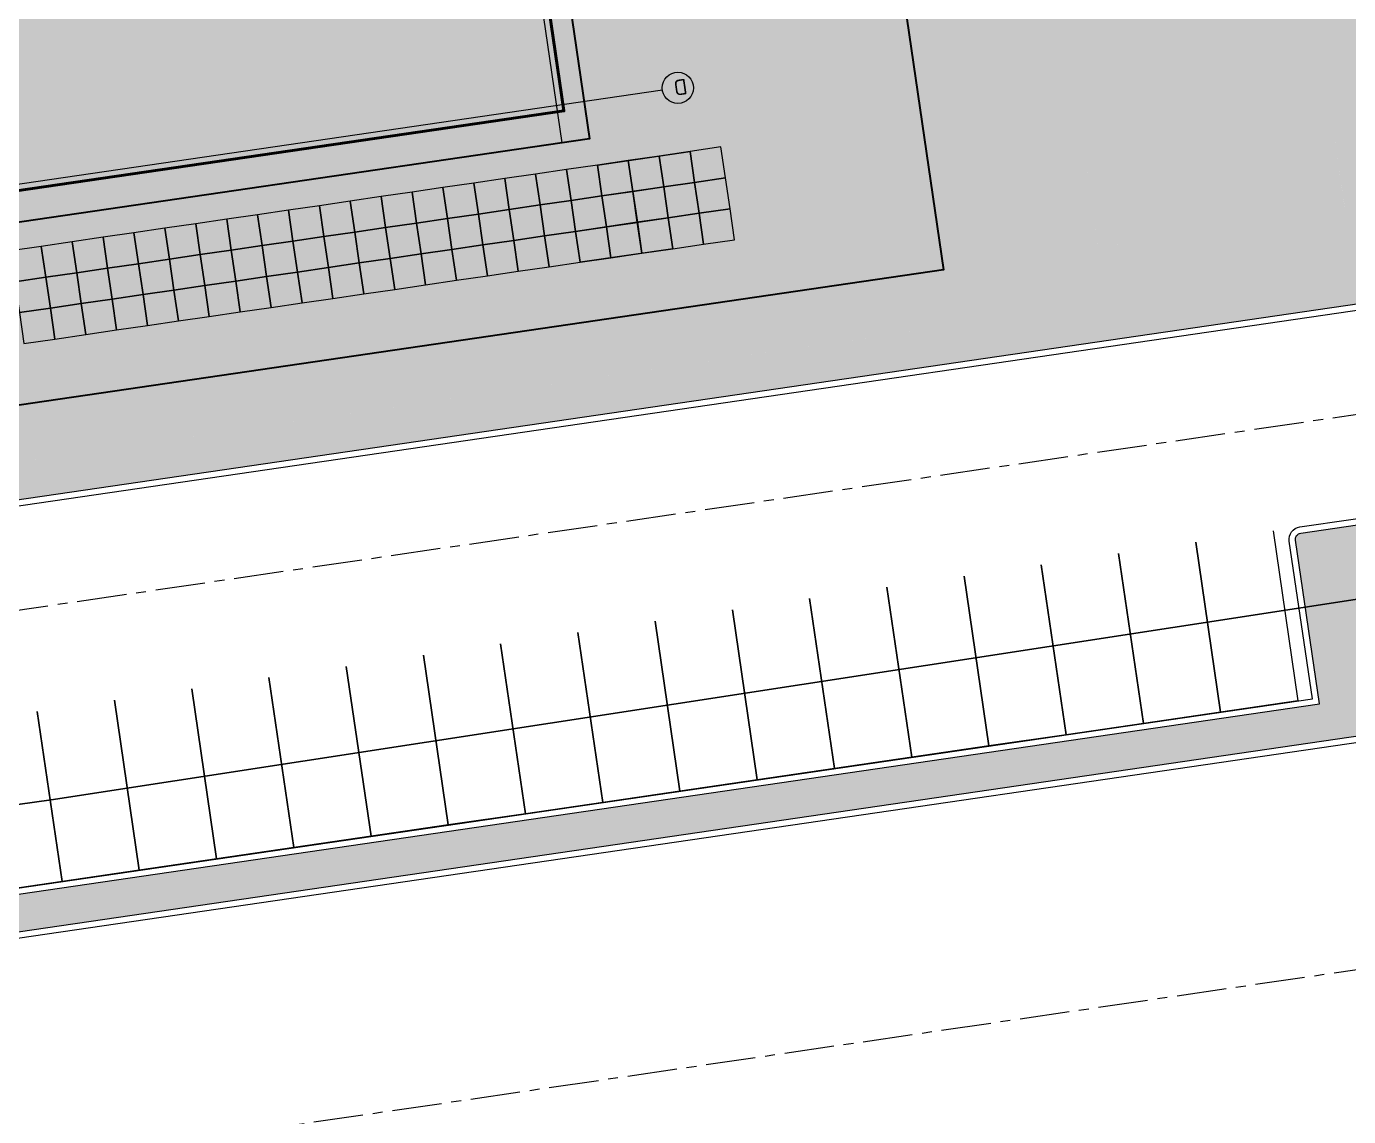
# Model space of a CAD drawing. Header units: metres. Extents: x 2 to 659295185, y -28 to 1124222152.
# Drawn here: x 656917.95 to 656960.29, y 1124401.98 to 1124436.9 of the extents above; entities that cross this region are included whole.
import ezdxf

# ---------------------------------------------------------------- set-up
doc = ezdxf.new("R2010")
doc.units = ezdxf.units.M
doc.header["$MEASUREMENT"] = 0
doc.linetypes.add('CENTER', pattern=[50.8, 31.75, -6.35, 6.35, -6.35])
for name, color, linetype, lineweight in [("a''brocal", 220, 'CONTINUOUS', 15), ('area verde', 76, 'CONTINUOUS', 13), ('eje vial', 1, 'CENTER', 15), ('ESCUELA', 7, 'CONTINUOUS', 15), ('estaciomamiento', 8, 'CONTINUOUS', 15)]:
    doc.layers.add(name, color=color, linetype=linetype, lineweight=lineweight)
doc.layers.add('AREA ACERA', color=7, linetype='CONTINUOUS', lineweight=15, true_color=0xfbe193)
doc.layers.add('parcela simoncito', color=7, linetype='CONTINUOUS', lineweight=9, true_color=0xe9debe)
doc.layers.add('CANAL', color=5, linetype='CONTINUOUS')
doc.styles.add('СПДС', font='isocpeur.ttf')
doc.linetypes.add('FENCELINE2', pattern='A,0.25,-0.1,[132,ltypeshp.shx,S=0.1,R=0,X=-0.1,Y=0],-0.1,1', length=1.45)

# ---------------------------------------------------------------- blocks, each defined once
blk = doc.blocks.new('simoncito')
at = {"layer": 'ESCUELA', "linetype": 'Continuous', "lineweight": 0}
blk.add_hatch(color=252, dxfattribs=at).paths.add_polyline_path([(-455.6, -2173.202), (-495.36, -2173.202), (-495.361, -2154.802), (-458.961, -2154.802), (-458.961, -2162.022), (-455.601, -2162.022)])
at = {"layer": 'ESCUELA', "color": 5, "linetype": 'Continuous', "lineweight": 30}
blk.add_lwpolyline([(-455.887, -2173.202), (-455.89, -2176.921), (-481.237, -2176.912), (-481.237, -2174.202), (-496.047, -2174.202), (-496.046, -2153.802), (-458.847, -2153.802), (-458.847, -2161.022), (-455.887, -2161.022), (-455.887, -2162.022)], dxfattribs=at)
at = {"layer": 'ESCUELA', "color": 1, "linetype": 'Continuous', "lineweight": 0}
for points in [[(-495.161, -2153.802), (-495.161, -2175.418)], [(-498.581, -2155.002), (-458.961, -2155.001)]]:
    blk.add_lwpolyline(points, dxfattribs=at)
at = {"layer": 'ESCUELA', "linetype": 'Continuous', "lineweight": 0}
blk.add_lwpolyline([(-455.6, -2173.202), (-495.36, -2173.202), (-495.361, -2154.802), (-458.961, -2154.802), (-458.961, -2162.022), (-455.601, -2162.022), (-455.6, -2173.202)], dxfattribs=at)
at = {"layer": 'ESCUELA', "linetype": 'Continuous', "lineweight": 50}
blk.add_lwpolyline([(-458.961, -2154.802), (-495.361, -2154.802), (-495.36, -2173.202), (-455.6, -2173.201), (-455.601, -2162.022), (-458.961, -2162.022), (-458.961, -2154.802)], dxfattribs=at)
at = {"layer": 'ESCUELA', "color": 1, "linetype": 'Continuous', "lineweight": 0}
blk.add_circle((-499.081, -2155.002), 0.5, dxfattribs=at)
at = {"layer": 'ESCUELA', "color": 1, "lineweight": 50, "insert": (-498.952, -2154.763), "char_height": 0.5, "width": 0.38012, "attachment_point": 3, "rotation": 359.9979, "style": 'СПДС'}
blk.add_mtext('D', dxfattribs=at)

msp = doc.modelspace()

# ---------------------------------------------------------------- hatches: boundary and pattern name
at = {"layer": 'AREA ACERA'}
h = msp.add_hatch(color=256, dxfattribs=at)
h.dxf.hatch_style = 1
edge = h.paths.add_edge_path()
edge.add_line((656825.2231, 1124398.0829), (656825.4419, 1124396.5866))
edge.add_arc((656830.7751, 1124407.1126), 11.8, 243.12985, 253.24821)
edge.add_line((656827.374, 1124395.8133), (656827.4023, 1124395.9071))
edge.add_line((656827.4023, 1124395.9071), (656867.0118, 1124401.695))
edge.add_arc((656864.3229, 1124420.0962), 18.5966, 278.31338, 330.83105)
edge.add_arc((656894.8791, 1124403.0407), 16.3972, 98.31384, 150.83105, ccw=False)
edge.add_line((656892.5081, 1124419.2656), (656947.5832, 1124427.3168))
edge.add_line((656947.5832, 1124427.3168), (656947.7567, 1124426.1305))
edge.add_line((656947.7567, 1124426.1305), (656965.5673, 1124428.7345))
edge.add_line((656965.5673, 1124428.7345), (656965.3937, 1124429.9219))
edge.add_line((656965.3937, 1124429.9219), (657000.8908, 1124435.1118))
edge.add_arc((657003.264, 1124418.8798), 16.4046, 45.8279, 98.31806, ccw=False)
edge.add_arc((657027.6639, 1124443.9952), 18.6116, 225.8279, 278.3007)
edge.add_line((657030.3508, 1124425.5785), (657041.9038, 1124427.265))
edge.add_line((657041.9038, 1124427.265), (657042.0774, 1124426.0776))
edge.add_line((657042.0774, 1124426.0776), (657043.1738, 1124426.2381))
edge.add_arc((657041.5799, 1124437.1259), 11.0039, 278.3282, 288.22859)
edge.add_line((657045.0221, 1124426.6743), (657044.8457, 1124427.8804))
edge.add_arc((657041.3964, 1124437.9035), 10.6, 288.99004, 368.30544)
edge.add_line((657051.8853, 1124439.4347), (657045.2115, 1124485.1408))
edge.add_arc((657034.7227, 1124483.6093), 10.6, 8.30732, 98.31713)
edge.add_line((657033.1894, 1124494.0978), (657033.0158, 1124495.2852))
edge.add_line((657033.0158, 1124495.2852), (657030.0474, 1124494.8512))
edge.add_line((657030.0474, 1124494.8512), (657030.221, 1124493.6639))
edge.add_line((657030.221, 1124493.6639), (657026.3566, 1124493.0989))
edge.add_arc((657028.8617, 1124491.8483), 2.8, 153.46984, 184.30242)
edge.add_line((657026.0696, 1124491.6382), (657026.1263, 1124491.2472))
edge.add_line((657026.1263, 1124491.2472), (657033.4354, 1124492.3158))
edge.add_arc((657034.7094, 1124483.6023), 8.8062, 8.35537, 98.31804, ccw=False)
edge.add_line((657043.4221, 1124484.8819), (657050.1474, 1124438.8829))
edge.add_arc((657041.3905, 1124437.9129), 8.8105, -81.73298, 6.32068, ccw=False)
edge.add_line((657042.6573, 1124429.194), (657030.0733, 1124427.3571))
edge.add_arc((657027.6506, 1124443.9542), 16.773, 225.76471, 278.3049, ccw=False)
edge.add_arc((657003.2735, 1124418.9175), 18.1709, 45.76471, 98.36257)
edge.add_line((657000.6308, 1124436.8952), (656892.3966, 1124421.0684))
edge.add_arc((656895.0538, 1124402.786), 18.4744, 98.26971, 150.40503)
edge.add_arc((656864.313, 1124420.1106), 16.8123, 278.33919, 330.80525, ccw=False)
edge.add_line((656866.7514, 1124403.4761), (656832.0483, 1124398.4052))
edge.add_arc((656830.7783, 1124407.0968), 8.784, 190.17051, 278.31338, ccw=False)
edge.add_line((656822.1324, 1124405.5458), (656820.39, 1124417.4033))
edge.add_arc((656820.8827, 1124410.1052), 7.3147, 93.86246, 94.68622)
edge.add_arc((656820.5548, 1124414.6574), 2.7513, 95.62565, 133.33247)
edge.add_line((656818.6668, 1124416.6587), (656819.8526, 1124408.5474))
edge.add_line((656819.8526, 1124408.5474), (656818.6653, 1124408.3738))
edge.add_line((656818.6653, 1124408.3738), (656819.0992, 1124405.4055))
edge.add_line((656819.0992, 1124405.4055), (656820.2866, 1124405.5791))
edge.add_arc((656830.7439, 1124407.092), 10.5662, 188.23238, 238.49998)
h = msp.add_hatch(color=256, dxfattribs=at)
h.dxf.hatch_style = 1
h.paths.add_polyline_path([(656965.1327, 1124431.7023), (656957.8863, 1124481.2701), (656952.939, 1124480.5468), (656956.8433, 1124453.8433), (656957.4705, 1124449.5534), (656959.2433, 1124437.4283), (656959.871, 1124433.1337), (656960.1859, 1124430.981)])
edge = h.paths.add_edge_path()
edge.add_line((656943.0441, 1124479.1002), (656940.0757, 1124478.6661))
edge.add_line((656940.0757, 1124478.6661), (656947.3232, 1124429.0984))
edge.add_line((656947.3232, 1124429.0984), (656950.2905, 1124429.5323))
edge.add_line((656950.2905, 1124429.5323), (656947.085, 1124451.4477))
edge.add_line((656947.085, 1124451.4477), (656950.7641, 1124456.367))
edge.add_line((656950.7641, 1124456.367), (656948.9891, 1124468.4973))
edge.add_line((656948.9891, 1124468.4973), (656944.0576, 1124472.1564))
edge.add_line((656944.0576, 1124472.1564), (656943.0441, 1124479.1002))
edge.add_line((656943.0441, 1124479.1002), (656940.0757, 1124478.6661))
h = msp.add_hatch(color=256, dxfattribs=at)
h.dxf.hatch_style = 1
h.paths.add_polyline_path([(656940.0757, 1124478.6659), (656947.3232, 1124429.0983), (656952.27, 1124429.8235), (656949.0661, 1124451.7372), (656948.439, 1124456.0269), (656946.6654, 1124468.1574), (656946.0384, 1124472.4458), (656945.0232, 1124479.3894)])
h = msp.add_hatch(color=256, dxfattribs=at)
h.dxf.hatch_style = 1
h.paths.add_polyline_path([(656952.2701, 1124429.8236), (656951.8363, 1124432.7901), (656959.7522, 1124433.9475), (656960.1847, 1124430.9808)])
h = msp.add_hatch(color=256, dxfattribs=at)
h.dxf.hatch_style = 1
h.paths.add_polyline_path([(656962.2526, 1124420.978, 0.4142136), (656962.0258, 1124421.147), (656958.7605, 1124420.6697, 0.4142136), (656958.5916, 1124420.4428), (656959.3582, 1124415.1989), (656959.5318, 1124414.0116), (656963.1928, 1124414.5468), (656963.0193, 1124415.7342)])
at = {"layer": 'area verde'}
h = msp.add_hatch(color=256, dxfattribs=at)
h.dxf.hatch_style = 1
h.paths.add_polyline_path([(656946.6257, 1124468.4287), (656954.5416, 1124469.5861), (656953.3728, 1124477.5804), (656945.4569, 1124476.423)])
h.paths.add_polyline_path([(656949.231, 1124450.6095), (656957.1469, 1124451.7668), (656955.9895, 1124459.6826), (656948.0737, 1124458.5253)])
h.paths.add_polyline_path([(656958.5948, 1124441.8634), (656950.679, 1124440.706), (656951.8363, 1124432.7901), (656959.7522, 1124433.9475)])
h = msp.add_hatch(color=256, dxfattribs=at)
h.dxf.hatch_style = 1
edge = h.paths.add_edge_path()
edge.add_line((656947.7567, 1124426.1305), (656947.5832, 1124427.3167))
edge.add_line((656947.5832, 1124427.3167), (656892.5081, 1124419.2656))
edge.add_arc((656894.8802, 1124403.039), 16.399, 98.31697, 150.82792)
edge.add_arc((656864.3216, 1124420.0981), 18.5987, 278.3165, 330.82792, ccw=False)
edge.add_line((656867.0118, 1124401.695), (656827.4023, 1124395.9071))
edge.add_line((656827.4023, 1124395.9071), (656827.374, 1124395.8133))
edge.add_arc((656830.7751, 1124407.1126), 11.8, 253.24822, 278.31806)
edge.add_line((656832.4822, 1124395.4367), (656867.1854, 1124400.5076))
edge.add_arc((656864.3231, 1124420.096), 19.7964, 278.31338, 330.83106)
edge.add_arc((656894.8792, 1124403.0405), 15.1974, 98.31388, 150.83106, ccw=False)
edge.add_line((656892.6817, 1124418.0782), (656947.7567, 1124426.1305))
h = msp.add_hatch(color=256, dxfattribs=at)
h.dxf.hatch_style = 1
edge = h.paths.add_edge_path()
edge.add_line((656959.5318, 1124414.0116), (656959.3582, 1124415.1989))
edge.add_line((656959.3582, 1124415.1989), (656894.1821, 1124405.6707))
edge.add_line((656894.1821, 1124405.6707), (656893.3876, 1124411.1058))
edge.add_arc((656893.9895, 1124408.3713), 2.8, 102.41419, 188.31659)
edge.add_line((656891.219, 1124407.9663), (656891.6527, 1124404.9994))
edge.add_line((656891.6527, 1124404.9994), (656891.6962, 1124404.7018))
edge.add_arc((656892.2923, 1124404.7892), 0.6025, 188.33624, 282.22744)
edge.add_line((656892.4199, 1124404.2004), (656959.5318, 1124414.0116))
at = {"layer": 'parcela simoncito'}
h = msp.add_hatch(color=256, dxfattribs=at)
edge = h.paths.add_edge_path()
edge.add_line((656940.076, 1124478.666), (656947.3231, 1124429.0983))
edge.add_line((656947.3231, 1124429.0983), (656892.3966, 1124421.0684))
edge.add_arc((656894.9753, 1124402.8929), 18.3574, 98.07524, 135.22316)
edge.add_line((656881.9442, 1124415.8229), (656874.1358, 1124469.0252))
edge.add_line((656874.1358, 1124469.0252), (656940.076, 1124478.666))

# ---------------------------------------------------------------- linework, layer by layer
at = {"layer": "a''brocal", "elevation": 433.2399}
for points in [[(657026.1263, 1124491.2472), (657026.0696, 1124491.6382, -0.3960527), (657028.478, 1124494.6218), (657033.0158, 1124495.2852, -0.414289), (657046.3991, 1124485.3132), (657053.0727, 1124439.608), (657053.0727, 1124439.608, -0.4123884), (657043.1738, 1124426.2381), (657043.1036, 1124426.2274), (657030.5242, 1124424.3911, -0.2332017), (657013.8585, 1124429.7855, 0.233377), (657001.065, 1124433.9245), (656892.6817, 1124418.0782, 0.2332017), (656881.6091, 1124410.4475, -0.2332017), (656867.1854, 1124400.5076), (656867.1854, 1124400.5076), (656832.4822, 1124395.4367), (656832.4822, 1124395.4367, -0.4142136), (656819.0992, 1124405.4055), (656817.815, 1124414.1902, -0.4164622), (656820.1773, 1124417.387), (656820.3929, 1124417.4039)], [(657001.094, 1124433.7266), (656892.7106, 1124417.8803, 0.2332017), (656881.7837, 1124410.35, -0.2332017), (656867.2143, 1124400.3097), (656832.5111, 1124395.2388, -0.4142136), (656818.9013, 1124405.3765), (656817.6172, 1124414.1605, -0.4170526), (656820.1551, 1124417.5859), (656820.3638, 1124417.6023)]]:
    msp.add_lwpolyline(points, format="xyb", dxfattribs=at)
at = {"layer": "a''brocal", "elevation": 433.2399, "flags": 128}
for points in [[(657006.2745, 1124421.4497, -0.3908665), (657005.6582, 1124420.5527), (656892.4551, 1124404.0034, -0.431542), (656891.4983, 1124404.6728), (656891.4548, 1124404.9705), (656891.0211, 1124407.9373, -0.4142136), (656893.5555, 1124411.3397), (656894.3511, 1124405.8976), (656959.1313, 1124415.3679), (656958.3937, 1124420.4139, -0.4142136), (656958.7316, 1124420.8676), (656961.9969, 1124421.3449, -0.4142136), (656962.4505, 1124421.007), (656963.1882, 1124415.961), (657003.1933, 1124421.8094), (657002.3977, 1124427.2515, -0.414487), (657005.8005, 1124424.7143), (657006.2743, 1124421.4515)], [(657006.0766, 1124421.4212, -0.3873869), (657005.6209, 1124420.7494), (656892.4199, 1124404.2004, -0.434248), (656891.6962, 1124404.7018), (656891.6527, 1124404.9994), (656891.219, 1124407.9662, -0.3934262), (656893.3876, 1124411.1058), (656894.1821, 1124405.6707), (656959.3582, 1124415.1989), (656958.5916, 1124420.4428, -0.4142136), (656958.7605, 1124420.6697), (656962.0258, 1124421.147, -0.4142136), (656962.2526, 1124420.978), (656963.0193, 1124415.7342), (657003.4201, 1124421.6404), (657002.6256, 1124427.0755, -0.3936962), (657005.6026, 1124424.6856), (657006.0763, 1124421.4228)]]:
    msp.add_lwpolyline(points, format="xyb", dxfattribs=at)
at = {"layer": 'CANAL', "linetype": 'Continuous', "elevation": -3.4908}
msp.add_lwpolyline([(656749.472, 1124386.6045), (656821.4385, 1124398.506), (656918.7425, 1124412.125), (657050.6935, 1124432.404)], dxfattribs=at)
msp.add_lwpolyline([(656749.472, 1124386.6045), (656821.4385, 1124398.506), (656918.7425, 1124412.125), (657050.6935, 1124432.404)], dxfattribs=at)
at = {"layer": 'eje vial', "ltscale": 0.05, "elevation": 433.2399, "flags": 128}
for points in [[(657765.647, 1124524.3873), (656638.0305, 1124359.5301)], [(657001.5711, 1124430.4636), (656893.1881, 1124414.615)]]:
    msp.add_lwpolyline(points, dxfattribs=at)
at = {"layer": 'ESCUELA', "color": 1, "linetype": 'FENCELINE2', "lineweight": 30, "ltscale": 1.8, "elevation": 433.2399}
msp.add_lwpolyline([(656940.076, 1124478.666), (656947.3231, 1124429.0983), (656892.3966, 1124421.0684, 0.163523), (656881.9442, 1124415.8229), (656881.9442, 1124415.8229), (656874.1358, 1124469.0252), (656940.076, 1124478.666)], format="xyb", dxfattribs=at)
at = {"layer": 'ESCUELA', "color": 248, "lineweight": 9, "ltscale": 100, "elevation": 433.2399}
for points in [[(656936.3783, 1124431.4692), (656936.2337, 1124432.4587), (656939.2022, 1124432.8927), (656939.3468, 1124431.9033)], [(656939.3468, 1124431.9033), (656939.2022, 1124432.8927), (656938.2127, 1124432.7481), (656938.3573, 1124431.7586)], [(656939.3468, 1124431.9031), (656939.2022, 1124432.8926), (656938.2127, 1124432.748), (656938.3573, 1124431.7585)], [(656940.3363, 1124432.0477), (656940.1917, 1124433.0372), (656939.2022, 1124432.8926), (656939.3468, 1124431.9031)], [(656936.3783, 1124431.4694), (656936.2337, 1124432.4589), (656935.2442, 1124432.3142), (656935.3888, 1124431.3247)], [(656937.3678, 1124431.614), (656937.2232, 1124432.6035), (656936.2337, 1124432.4589), (656936.3783, 1124431.4694)], [(656937.3678, 1124431.6138), (656937.2232, 1124432.6033), (656936.2337, 1124432.4587), (656936.3783, 1124431.4692)], [(656938.3573, 1124431.7586), (656938.2127, 1124432.7481), (656937.2232, 1124432.6035), (656937.3678, 1124431.614)], [(656938.3573, 1124431.7585), (656938.2127, 1124432.748), (656937.2232, 1124432.6033), (656937.3678, 1124431.6138)], [(656933.4099, 1124431.0355), (656933.2652, 1124432.025), (656932.2758, 1124431.8804), (656932.4204, 1124430.8909)], [(656934.3994, 1124431.1801), (656934.2547, 1124432.1696), (656933.2652, 1124432.025), (656933.4099, 1124431.0355)], [(656935.3888, 1124431.3247), (656935.2442, 1124432.3142), (656934.2547, 1124432.1696), (656934.3994, 1124431.1801)], [(656940.4809, 1124431.0582), (656940.3363, 1124432.0477), (656939.3468, 1124431.9031), (656939.4914, 1124430.9136)], [(656930.4414, 1124430.6016), (656930.2968, 1124431.5911), (656929.3073, 1124431.4465), (656929.4519, 1124430.457)], [(656931.4309, 1124430.7462), (656931.2863, 1124431.7357), (656930.2968, 1124431.5911), (656930.4414, 1124430.6016)], [(656932.4204, 1124430.8909), (656932.2758, 1124431.8803), (656931.2863, 1124431.7357), (656931.4309, 1124430.7462)], [(656937.5124, 1124430.6245), (656937.3678, 1124431.614), (656936.3783, 1124431.4694), (656936.5229, 1124430.4799)], [(656937.5125, 1124430.6243), (656937.3678, 1124431.6138), (656936.3784, 1124431.4692), (656936.523, 1124430.4797)], [(656938.5019, 1124430.7691), (656938.3573, 1124431.7586), (656937.3678, 1124431.614), (656937.5124, 1124430.6245)], [(656938.5019, 1124430.769), (656938.3573, 1124431.7585), (656937.3678, 1124431.6138), (656937.5125, 1124430.6244)], [(656939.4914, 1124430.9136), (656939.3468, 1124431.9031), (656938.3573, 1124431.7585), (656938.5019, 1124430.769)], [(656927.4729, 1124430.1677), (656927.3283, 1124431.1572), (656926.3388, 1124431.0126), (656926.4835, 1124430.0231)], [(656928.4624, 1124430.3124), (656928.3178, 1124431.3019), (656927.3283, 1124431.1572), (656927.4729, 1124430.1678)], [(656929.4519, 1124430.457), (656929.3073, 1124431.4465), (656928.3178, 1124431.3019), (656928.4624, 1124430.3124)], [(656934.544, 1124430.1906), (656934.3994, 1124431.1801), (656933.4099, 1124431.0355), (656933.5545, 1124430.046)], [(656935.5335, 1124430.3353), (656935.3888, 1124431.3247), (656934.3994, 1124431.1801), (656934.544, 1124430.1906)], [(656936.5229, 1124430.4799), (656936.3783, 1124431.4694), (656935.3888, 1124431.3247), (656935.5335, 1124430.3353)], [(656940.6255, 1124430.0688), (656940.4809, 1124431.0582), (656939.4914, 1124430.9136), (656939.6361, 1124429.9241)], [(656924.5045, 1124429.7339), (656924.3599, 1124430.7234), (656923.3704, 1124430.5787), (656923.515, 1124429.5893)], [(656925.494, 1124429.8785), (656925.3493, 1124430.868), (656924.3599, 1124430.7234), (656924.5045, 1124429.7339)], [(656926.4835, 1124430.0231), (656926.3388, 1124431.0126), (656925.3493, 1124430.868), (656925.494, 1124429.8785)], [(656931.5755, 1124429.7567), (656931.4309, 1124430.7462), (656930.4414, 1124430.6016), (656930.586, 1124429.6121)], [(656932.565, 1124429.9014), (656932.4204, 1124430.8909), (656931.4309, 1124430.7462), (656931.5755, 1124429.7568)], [(656933.5545, 1124430.046), (656933.4099, 1124431.0355), (656932.4204, 1124430.8909), (656932.565, 1124429.9014)], [(656935.6781, 1124429.3456), (656935.5335, 1124430.3351), (656938.5019, 1124430.7691), (656938.6465, 1124429.7797)], [(656938.6465, 1124429.7797), (656938.5019, 1124430.7691), (656937.5124, 1124430.6245), (656937.6571, 1124429.635)], [(656938.6466, 1124429.7795), (656938.5019, 1124430.769), (656937.5125, 1124430.6244), (656937.6571, 1124429.6349)], [(656939.6361, 1124429.9241), (656939.4914, 1124430.9136), (656938.5019, 1124430.769), (656938.6466, 1124429.7795)], [(656921.536, 1124429.3), (656921.3914, 1124430.2895), (656920.4019, 1124430.1449), (656920.5465, 1124429.1554)], [(656922.5255, 1124429.4446), (656922.3809, 1124430.4341), (656921.3914, 1124430.2895), (656921.536, 1124429.3)], [(656923.515, 1124429.5893), (656923.3704, 1124430.5787), (656922.3809, 1124430.4341), (656922.5255, 1124429.4446)], [(656928.6071, 1124429.3229), (656928.4624, 1124430.3124), (656927.4729, 1124430.1678), (656927.6176, 1124429.1783)], [(656929.5965, 1124429.4675), (656929.4519, 1124430.457), (656928.4624, 1124430.3124), (656928.6071, 1124429.3229)], [(656930.586, 1124429.6121), (656930.4414, 1124430.6016), (656929.4519, 1124430.457), (656929.5965, 1124429.4675)], [(656935.6781, 1124429.3458), (656935.5335, 1124430.3353), (656934.544, 1124430.1906), (656934.6886, 1124429.2011)], [(656936.6676, 1124429.4904), (656936.5229, 1124430.4799), (656935.5335, 1124430.3353), (656935.6781, 1124429.3458)], [(656936.6676, 1124429.4902), (656936.523, 1124430.4797), (656935.5335, 1124430.3351), (656935.6781, 1124429.3456)], [(656937.6571, 1124429.635), (656937.5124, 1124430.6245), (656936.5229, 1124430.4799), (656936.6676, 1124429.4904)], [(656937.6571, 1124429.6348), (656937.5125, 1124430.6243), (656936.523, 1124430.4797), (656936.6676, 1124429.4902)], [(656918.5676, 1124428.8661), (656918.4229, 1124429.8556), (656917.4335, 1124429.711), (656917.5781, 1124428.7215)], [(656919.5571, 1124429.0108), (656919.4124, 1124430.0002), (656918.4229, 1124429.8556), (656918.5676, 1124428.8661)], [(656920.5465, 1124429.1554), (656920.4019, 1124430.1449), (656919.4124, 1124430.0002), (656919.5571, 1124429.0108)], [(656925.6386, 1124428.889), (656925.494, 1124429.8785), (656924.5045, 1124429.7339), (656924.6491, 1124428.7444)], [(656926.6281, 1124429.0336), (656926.4835, 1124430.0231), (656925.494, 1124429.8785), (656925.6386, 1124428.889)], [(656927.6176, 1124429.1783), (656927.4729, 1124430.1677), (656926.4835, 1124430.0231), (656926.6281, 1124429.0336)], [(656932.7096, 1124428.9119), (656932.565, 1124429.9014), (656931.5755, 1124429.7568), (656931.7201, 1124428.7673)], [(656933.6991, 1124429.0565), (656933.5545, 1124430.046), (656932.565, 1124429.9014), (656932.7096, 1124428.9119)], [(656934.6886, 1124429.2012), (656934.544, 1124430.1906), (656933.5545, 1124430.046), (656933.6991, 1124429.0565)], [(656922.6701, 1124428.4551), (656922.5255, 1124429.4446), (656921.536, 1124429.3), (656921.6806, 1124428.3105)], [(656923.6596, 1124428.5998), (656923.515, 1124429.5893), (656922.5255, 1124429.4446), (656922.6701, 1124428.4551)], [(656924.6491, 1124428.7444), (656924.5045, 1124429.7339), (656923.515, 1124429.5893), (656923.6596, 1124428.5998)], [(656929.7412, 1124428.478), (656929.5965, 1124429.4675), (656928.6071, 1124429.3229), (656928.7517, 1124428.3334)], [(656930.7307, 1124428.6226), (656930.586, 1124429.6121), (656929.5965, 1124429.4675), (656929.7412, 1124428.478)], [(656931.7201, 1124428.7673), (656931.5755, 1124429.7568), (656930.586, 1124429.6121), (656930.7307, 1124428.6226)], [(656919.7017, 1124428.0213), (656919.5571, 1124429.0107), (656918.5676, 1124428.8661), (656918.7122, 1124427.8766)], [(656920.6912, 1124428.1659), (656920.5465, 1124429.1554), (656919.5571, 1124429.0107), (656919.7017, 1124428.0213)], [(656921.6806, 1124428.3105), (656921.536, 1124429.3), (656920.5465, 1124429.1554), (656920.6912, 1124428.1659)], [(656926.7727, 1124428.0441), (656926.6281, 1124429.0336), (656925.6386, 1124428.889), (656925.7832, 1124427.8995)], [(656927.7622, 1124428.1888), (656927.6176, 1124429.1783), (656926.6281, 1124429.0336), (656926.7727, 1124428.0441)], [(656928.7517, 1124428.3334), (656928.6071, 1124429.3229), (656927.6176, 1124429.1783), (656927.7622, 1124428.1888)], [(656918.7122, 1124427.8766), (656918.5676, 1124428.8661), (656917.5781, 1124428.7215), (656917.7227, 1124427.732)], [(656923.8042, 1124427.6103), (656923.6596, 1124428.5998), (656922.6701, 1124428.4551), (656922.8148, 1124427.4657)], [(656924.7937, 1124427.7549), (656924.6491, 1124428.7444), (656923.6596, 1124428.5998), (656923.8042, 1124427.6103)], [(656925.7832, 1124427.8995), (656925.6386, 1124428.889), (656924.6491, 1124428.7444), (656924.7937, 1124427.7549)], [(656920.8358, 1124427.1764), (656920.6912, 1124428.1659), (656919.7017, 1124428.0213), (656919.8463, 1124427.0318)], [(656921.8253, 1124427.321), (656921.6806, 1124428.3105), (656920.6912, 1124428.1659), (656920.8358, 1124427.1764)], [(656922.8148, 1124427.4657), (656922.6701, 1124428.4551), (656921.6806, 1124428.3105), (656921.8253, 1124427.321)], [(656918.8568, 1124426.8872), (656918.7122, 1124427.8766), (656917.7227, 1124427.732), (656917.8673, 1124426.7425)], [(656919.8463, 1124427.0318), (656919.7017, 1124428.0213), (656918.7122, 1124427.8766), (656918.8568, 1124426.8871)]]:
    msp.add_lwpolyline(points, close=True, dxfattribs=at)
at = {"layer": 'estaciomamiento', "elevation": 433.2399, "flags": 128}
for points in [[(656957.8719, 1124420.7422), (656958.6675, 1124415.3001), (656956.1938, 1124414.9385), (656955.3982, 1124420.3806)], [(656955.3982, 1124420.3806), (656956.1938, 1124414.9385), (656953.7201, 1124414.5768), (656952.9245, 1124420.019)], [(656950.4507, 1124419.6573), (656950.4507, 1124419.6573), (656951.2463, 1124414.2152), (656948.7726, 1124413.8535), (656947.977, 1124419.2957)], [(656952.9245, 1124420.019), (656952.9245, 1124420.019), (656953.7201, 1124414.5768), (656951.2463, 1124414.2152), (656950.4507, 1124419.6573)], [(656947.977, 1124419.2957), (656947.977, 1124419.2957), (656948.7726, 1124413.8535), (656946.2989, 1124413.4919), (656945.5033, 1124418.9341)], [(656945.5033, 1124418.9341), (656945.5033, 1124418.9341), (656946.2989, 1124413.4919), (656943.8252, 1124413.1303), (656943.0296, 1124418.5724)], [(656943.0296, 1124418.5724), (656943.0296, 1124418.5724), (656943.8252, 1124413.1303), (656941.3515, 1124412.7686), (656940.5559, 1124418.2108)], [(656940.5559, 1124418.2108), (656940.5559, 1124418.2108), (656941.3515, 1124412.7686), (656938.8778, 1124412.407), (656938.0822, 1124417.8492)], [(656938.0822, 1124417.8492), (656938.0822, 1124417.8492), (656938.8778, 1124412.407), (656936.4041, 1124412.0454), (656935.6085, 1124417.4875)], [(656933.1348, 1124417.1259), (656933.1348, 1124417.1259), (656933.9304, 1124411.6837), (656931.4567, 1124411.3221), (656930.6611, 1124416.7643)], [(656935.6085, 1124417.4875), (656935.6085, 1124417.4875), (656936.4041, 1124412.0454), (656933.9304, 1124411.6837), (656933.1348, 1124417.1259)], [(656930.6611, 1124416.7643), (656930.6611, 1124416.7643), (656931.4567, 1124411.3221), (656928.983, 1124410.9605), (656928.1874, 1124416.4026)], [(656928.1874, 1124416.4026), (656928.1874, 1124416.4026), (656928.983, 1124410.9605), (656926.5093, 1124410.5988), (656925.7137, 1124416.041)], [(656925.7137, 1124416.041), (656925.7137, 1124416.041), (656926.5093, 1124410.5988), (656924.0356, 1124410.2372), (656923.24, 1124415.6793)], [(656923.24, 1124415.6793), (656923.24, 1124415.6793), (656924.0356, 1124410.2372), (656921.5619, 1124409.8756), (656920.7663, 1124415.3177)], [(656920.7663, 1124415.3177), (656920.7663, 1124415.3177), (656921.5619, 1124409.8756), (656919.0882, 1124409.5139), (656918.2926, 1124414.9561)], [(656918.2926, 1124414.9561), (656918.2926, 1124414.9561), (656919.0882, 1124409.5139), (656916.6145, 1124409.1523), (656915.8189, 1124414.5944)]]:
    msp.add_lwpolyline(points, dxfattribs=at)

# ---------------------------------------------------------------- block references
at = {"layer": "a''brocal", "color": 4, "rotation": 188.317245710102}
msp.add_blockref('simoncito', (656756.7087, 1122230.3994, 433.2399), dxfattribs=at)

doc.saveas('drawing.dxf')
